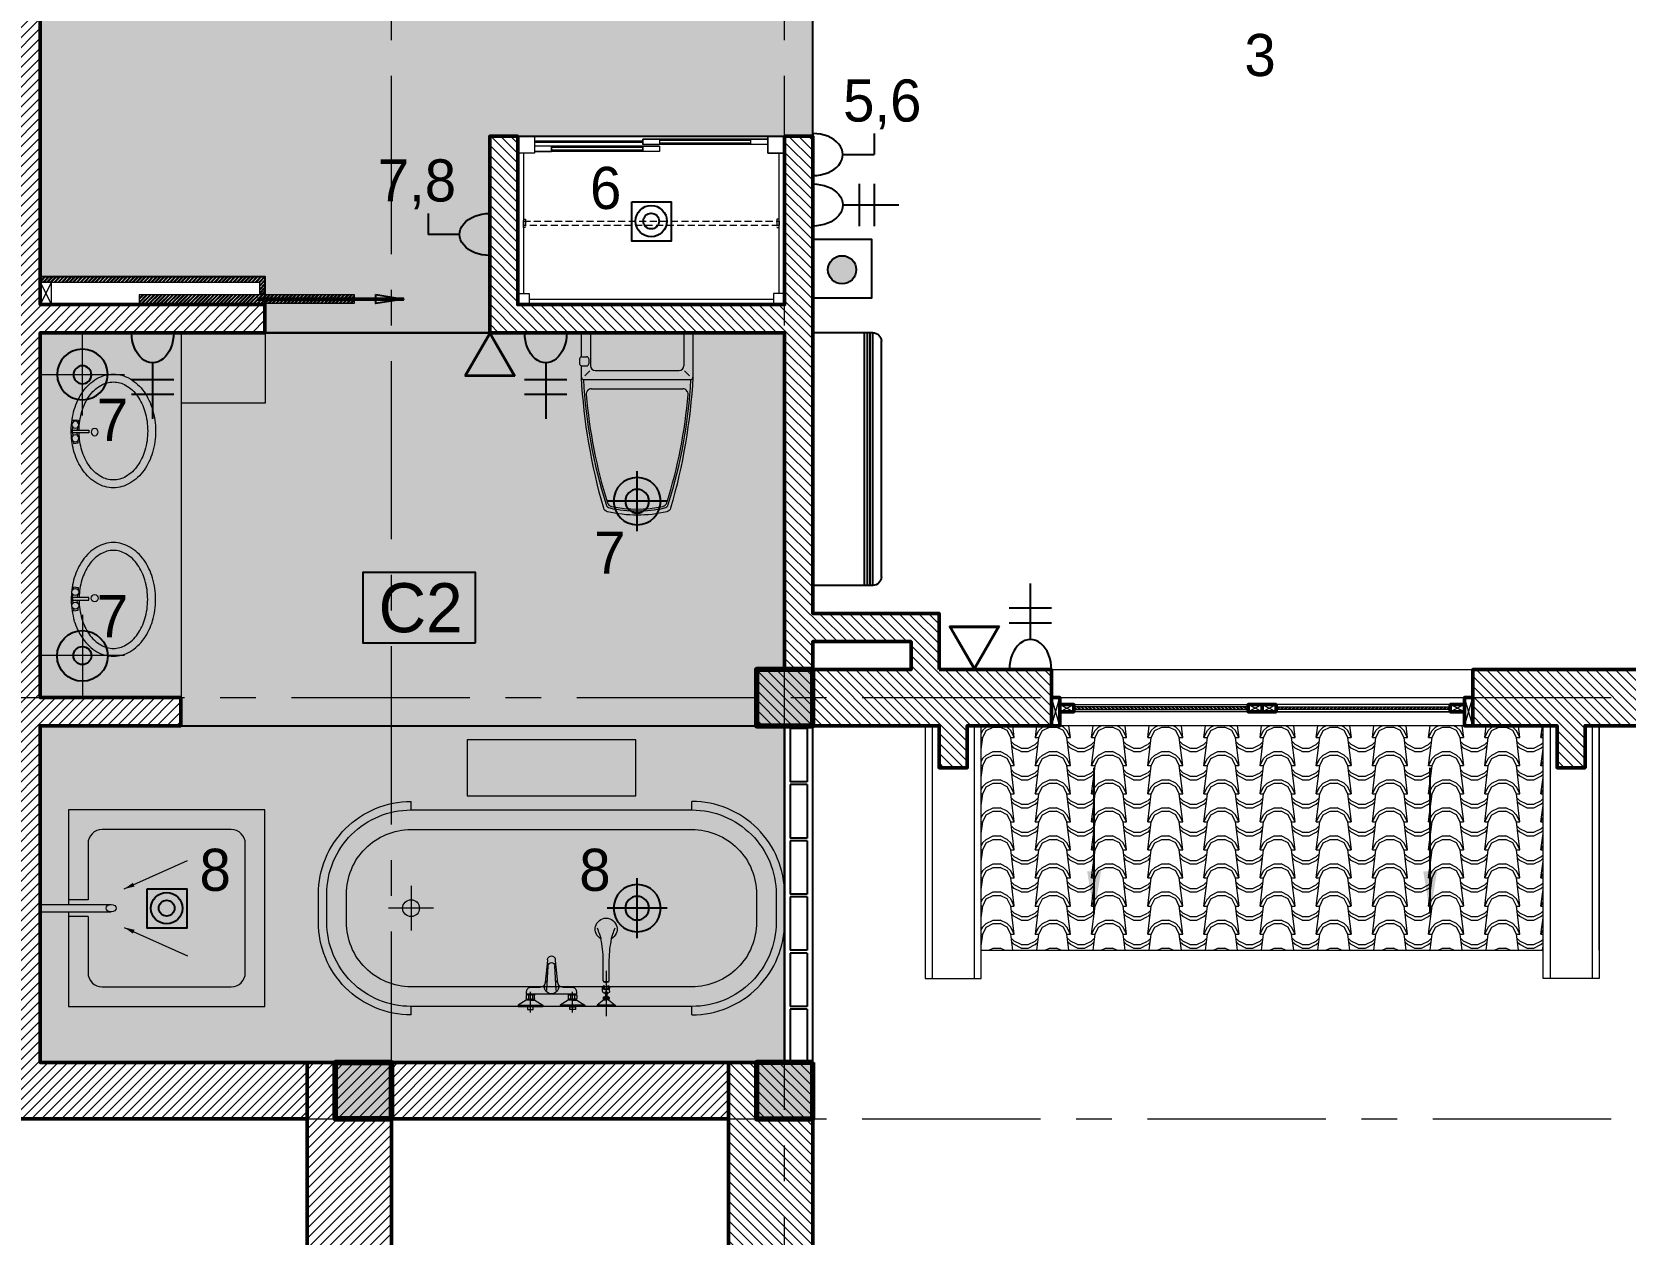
# Model space of a CAD drawing. Header units: inches. Extents: x 88947 to 296847, y 35049 to 161062.
# Drawn here: x 102868 to 108540, y 63296 to 67579 of the extents above; entities that cross this region are included whole.
import ezdxf
from ezdxf.enums import TextEntityAlignment as Align

# ---------------------------------------------------------------- set-up
doc = ezdxf.new("R2010")
doc.units = ezdxf.units.IN
doc.header["$MEASUREMENT"] = 0
for name, pattern in [('ACAD_ISO03W100', [30, 12, -18]), ('CENTER', [50.8, 31.75, -6.35, 6.35, -6.35]), ('HIDDEN', [0.375, 0.25, -0.125])]:
    doc.linetypes.add(name, pattern=pattern)
for name, color, linetype, lineweight in [('A-Dims', 145, 'Continuous', 25), ('A-Text', 30, 'Continuous', 9), ('CUA', 42, 'Continuous', 20), ('DIM', 7, 'Continuous', 25), ('DO', 4, 'Continuous', 25), ('HACTH', 8, 'Continuous', 5), ('HATCH', 8, 'Continuous', 5), ('KHUNG 1', 6, 'Continuous', 70), ('KY HIEU', 4, 'Continuous', 25), ('mb$0$CUA', 42, 'Continuous', 20), ('mb$0$HATCH', 69, 'Continuous', 15), ('mb$0$net cat', 51, 'Continuous', 50), ('mb$0$net manh', 251, 'Continuous', 5), ('Net thay', 3, 'Continuous', 25), ('netthay', 254, 'Continuous', 25), ('THAY', 3, 'Continuous', 18), ('TRUC', 252, 'ACAD_ISO03W100', 13), ('TUONG', 4, 'Continuous', 50), ('vdung', 56, 'Continuous', 9)]:
    doc.layers.add(name, color=color, linetype=linetype, lineweight=lineweight)
doc.layers.add('E-socket', color=1, linetype='Continuous')
doc.styles.add('FRANKO', font='VFRANKO.TTF')
doc.styles.add('VNI-HELVE-CONDENSE', font='VNARIAL.TTF', dxfattribs={"width": 0.7})
doc.dimstyles.new('TAS-50', dxfattribs={"dimscale": 25, "dimtxt": 2.5, "dimasz": 0.7, "dimexe": 1.5, "dimexo": 1.5, "dimgap": 0.8, "dimtad": 1, "dimdec": 0, "dimzin": 3, "dimdsep": 46, "dimtxsty": 'VNI-HELVE-CONDENSE', "dimblk": 'TICK', "dimcen": 2.5, "dimclrt": 71, "dimazin": 2, "dimtfac": 0.75, "dimtdec": 0, "dimtix": 1, "dimtmove": 2, "dimatfit": 2, "dimldrblk": 'TICK123', "dimfxl": 1.5, "dimtolj": 1, "dimtzin": 0, "dimarcsym": 0})
doc.dimstyles.new('TL 100', dxfattribs={"dimscale": 100, "dimtxt": 1.25, "dimasz": 0.5, "dimexe": 1, "dimexo": 1, "dimgap": 0.5, "dimtad": 1, "dimdec": 0, "dimzin": 3, "dimdsep": 46, "dimtxsty": 'VNI-HELVE-CONDENSE', "dimblk": 'DOT', "dimcen": 2, "dimclrt": 7, "dimazin": 2, "dimtfac": 0.75, "dimtdec": 0, "dimtix": 1, "dimtmove": 2, "dimatfit": 2, "dimfxl": 1.5, "dimtolj": 1, "dimtzin": 0, "dimarcsym": 0})
doc.dimstyles.new('TL100', dxfattribs={"dimscale": 0, "dimtxt": 250, "dimasz": 200, "dimexe": 100, "dimexo": 100, "dimgap": 100, "dimtad": 1, "dimdec": 0, "dimzin": 0, "dimdsep": 46, "dimtxsty": 'VNI-HELVE-CONDENSE', "dimblk": 'ARCHTICK', "dimcen": -6, "dimdle": 10, "dimclrd": 253, "dimclre": 256, "dimclrt": 256, "dimadec": 0, "dimazin": 0, "dimtfac": 0.005, "dimtdec": 0, "dimtix": 1, "dimtmove": 2, "dimatfit": 3, "dimldrblk": 'CLOSEDBLANK', "dimfxl": 1, "dimtolj": 1, "dimtzin": 0, "dimlwd": -1, "dimarcsym": 0})

# ---------------------------------------------------------------- blocks, each defined once
blk = doc.blocks.new('A$C572C6810')
at = {"layer": 'mb$0$HATCH'}
h = blk.add_hatch(dxfattribs=at)
h.set_pattern_fill('ANSI32', color=256, style=0)
h.set_pattern_definition([(315, (-1420, -132.5), (-6.73519, -6.73519), []), (315, (-1415.51, -132.5), (-6.73519, -6.73519), [])])
h.paths.add_polyline_path([(-1420, -142.5), (-800, -142.5), (-800, -132.5), (-1420, -132.5)])
h = blk.add_hatch(dxfattribs=at)
h.set_pattern_fill('ANSI32', color=256, style=0)
h.set_pattern_definition([(225, (-80, -132.5), (6.73519, -6.73519), []), (225, (-84.49, -132.5), (6.73519, -6.73519), [])])
h.paths.add_polyline_path([(-80, -142.5), (-700, -142.5), (-700, -132.5), (-80, -132.5)])
at = {"layer": 'mb$0$CUA'}
for points in [[(-1500, -200), (0, -200), (0, 0), (-1500, 0)], [(-30, -200), (-30, -100), (-1470, -100), (-1470, -200)], [(-30, -150), (-30, -100), (-1470, -100), (-1470, -150)], [(-750, -125), (-750, -150), (-1420, -150), (-1420, -125)], [(-1420, -142.5), (-800, -142.5), (-800, -132.5), (-1420, -132.5)], [(-750, -125), (-750, -150), (-80, -150), (-80, -125)], [(-80, -142.5), (-700, -142.5), (-700, -132.5), (-80, -132.5)]]:
    blk.add_lwpolyline(points, close=True, dxfattribs=at)
at = {"layer": 'mb$0$net cat'}
for points in [[(-1500, -200), (-1500, -100), (-1470, -100), (-1470, -200)], [(0, -200), (0, -100), (-30, -100), (-30, -200)], [(-1470, -125), (-1470, -150), (-1420, -150), (-1420, -125)], [(-750, -125), (-750, -150), (-800, -150), (-800, -125)], [(-750, -125), (-750, -150), (-700, -150), (-700, -125)], [(-30, -125), (-30, -150), (-80, -150), (-80, -125)]]:
    blk.add_lwpolyline(points, close=True, dxfattribs=at)
at = {"layer": 'mb$0$net manh'}
for points in [[(-1500, -200), (-1470, -100)], [(-1470, -200), (-1500, -100)], [(0, -200), (-30, -100)], [(-30, -200), (0, -100)], [(-1470, -150), (-1420, -125)], [(-1470, -125), (-1420, -150)], [(-750, -150), (-800, -125)], [(-750, -125), (-800, -150)], [(-750, -150), (-700, -125)], [(-750, -125), (-700, -150)], [(-30, -150), (-80, -125)], [(-30, -125), (-80, -150)]]:
    blk.add_lwpolyline(points, dxfattribs=at)
blk = doc.blocks.new('_Dot')
at = {"layer": 'netthay', "color": 0, "lineweight": -2}
blk.add_line((-0.5, 0), (-1, 0), dxfattribs=at)
at = {"layer": 'netthay', "color": 0, "const_width": 0.5}
blk.add_lwpolyline([(-0.25, 0, 1), (0.25, 0, 1)], format="xyb", close=True, dxfattribs=at)
blk = doc.blocks.new('A$C03A4483D')
at = {"layer": 'HATCH'}
h = blk.add_hatch(dxfattribs=at)
h.set_pattern_fill('ANSI31', color=256, scale=200, style=0)
h.set_pattern_definition([(45, (1e-08, -1500), (-17.6777, 17.6777), [])])
h.paths.add_polyline_path([(200, -2000), (-100, -2000), (-100, -1200), (200, -1200)])
h = blk.add_hatch(dxfattribs=at)
h.set_pattern_fill('ANSI31', color=256, scale=200, style=0)
h.set_pattern_definition([(45, (1500, -1500), (-17.6777, 17.6777), [])])
h.paths.add_polyline_path([(1700, -2000), (1400, -2000), (1400, -1200), (1700, -1200)])
h = blk.add_hatch(dxfattribs=at)
h.set_pattern_fill('ANSI31', color=256, scale=200, style=0)
h.set_pattern_definition([(45, (3500, -1500), (-17.6777, 17.6777), [])])
h.paths.add_polyline_path([(3700, -2000), (4000, -2000), (4000, -1200), (3700, -1200)])
h = blk.add_hatch(dxfattribs=at)
h.set_pattern_fill('ANSI31', color=256, scale=200, style=0)
h.set_pattern_definition([(135, (5400, -1500), (17.6777, 17.6777), [])])
h.paths.add_polyline_path([(5200, -2000), (5500, -2000), (5500, -1200), (5200, -1200)])
at = {"layer": 'KHUNG 1'}
for points in [[(-100, -1200), (100, -1200), (100, -1400), (-100, -1400)], [(1400, -1200), (1600, -1200), (1600, -1400), (1400, -1400)], [(3800, -1200), (4000, -1200), (4000, -1400), (3800, -1400)], [(4000, -1200), (3800, -1200), (3800, -1400), (4000, -1400)], [(5500, -1200), (5300, -1200), (5300, -1400), (5500, -1400)]]:
    blk.add_lwpolyline(points, close=True, dxfattribs=at)
for points in [[(-100, -1400), (100, -1400), (-100, -1200), (100, -1200)], [(1400, -1400), (1600, -1400), (1400, -1200), (1600, -1200)], [(3800, -1400), (4000, -1400), (3800, -1200), (4000, -1200)], [(4000, -1400), (3800, -1400), (4000, -1200), (3800, -1200)], [(5500, -1400), (5300, -1400), (5500, -1200), (5300, -1200)]]:
    blk.add_solid(points, dxfattribs=at)
at = {"layer": 'TUONG'}
for points in [[(200, -2000), (-100, -2000), (-100, -1200), (200, -1200)], [(1700, -2000), (1400, -2000), (1400, -1200), (1700, -1200)], [(3700, -2000), (4000, -2000), (4000, -1200), (3700, -1200)], [(5200, -2000), (5500, -2000), (5500, -1200), (5200, -1200)]]:
    blk.add_lwpolyline(points, close=True, dxfattribs=at)
blk = doc.blocks.new('vtt2')
for p, q in [((-10.1, 0), (10.1, 0)), ((10.1, 0), (10.1, -10.1)), ((139.9, 0), (139.9, -10.1)), ((160.1, 0), (139.9, 0)), ((-43.6, -15.6), (-43.6, -11)), ((-43.6, -11), (43.6, -11)), ((-15.7, -33.5), (-43.6, -15.6)), ((-43.6, -15.6), (43.6, -15.6)), ((0, -33.5), (-15.7, -33.5)), ((-14.8, -50.8), (-14.8, -38.7)), ((-13, -36.7), (-13.6, -33.5)), ((-12.8, -36.7), (-9.6, -36.7)), ((10.1, -10.1), (-10.1, -10.1)), ((-9.1, -55.9), (-9.1, -52.7)), ((-6.9, -52.1), (-6.9, -37.3)), ((-4.3, -36.7), (4.3, -36.7)), ((4.3, -52.8), (-4.3, -52.8)), ((0, -33.5), (15.7, -33.5)), ((6.9, -52.1), (6.9, -37.3)), ((9.1, -55.9), (9.1, -52.7)), ((9.6, -36.7), (12.8, -36.7)), ((12.8, -52.8), (9.6, -52.8)), ((13, -36.7), (13.6, -33.5)), ((14.8, -38.7), (14.8, -50.8)), ((15.7, -33.5), (43.6, -15.6)), ((43.6, -15.6), (43.6, -11)), ((106.4, -15.6), (106.4, -11)), ((193.6, -11), (106.4, -11)), ((134.3, -33.5), (106.4, -15.6)), ((193.6, -15.6), (106.4, -15.6)), ((150, -33.5), (134.3, -33.5)), ((135.2, -38.7), (135.2, -50.8)), ((137, -36.7), (136.4, -33.5)), ((140.4, -36.7), (137.2, -36.7)), ((137.2, -52.8), (140.4, -52.8)), ((139.9, -10.1), (160.1, -10.1)), ((140.9, -55.9), (140.9, -52.7)), ((143.1, -52.1), (143.1, -37.3)), ((154.3, -36.7), (145.7, -36.7)), ((145.7, -52.8), (154.3, -52.8)), ((150, -33.5), (165.7, -33.5)), ((156.9, -52.1), (156.9, -37.3)), ((159.1, -55.9), (159.1, -52.7)), ((162.8, -36.7), (159.6, -36.7)), ((163, -36.7), (163.6, -33.5)), ((164.8, -50.8), (164.8, -38.7)), ((165.7, -33.5), (193.6, -15.6)), ((193.6, -15.6), (193.6, -11)), ((237.1, -15.3), (237.1, -11)), ((301.9, -11), (237.1, -11)), ((260.9, -34.8), (237.1, -15.3)), ((301.9, -15.3), (237.1, -15.3)), ((280.5, -36.6), (258.5, -36.6)), ((258.5, -43.3), (258.5, -36.6)), ((258.5, -43.3), (280.5, -43.3)), ((260.9, -34.8), (269.5, -34.8)), ((260.9, -45.1), (269.5, -45.1)), ((265.7, -59.9), (267.2, -47.3)), ((278.1, -34.8), (269.5, -34.8)), ((278.1, -45.1), (269.5, -45.1)), ((273.3, -59.9), (271.8, -47.3)), ((278.1, -34.8), (301.9, -15.3)), ((280.5, -43.3), (280.5, -36.6)), ((301.9, -15.3), (301.9, -11)), ((57.9, -68.1), (62.6, -155.9)), ((92.1, -68.1), (87.4, -155.9)), ((257, -65), (257, -78.4)), ((282, -65), (282, -78.4))]:
    blk.add_line(p, q)
at = {"linetype": 'Continuous'}
for p, q in [((0, 10.9), (0, -62.4)), ((150, 10.9), (150, -62.4)), ((269.5, -138.3), (269.5, 24)), ((259.5, -43.3), (259.5, -36.6)), ((260.5, -43.3), (260.5, -36.6)), ((261.5, -43.3), (261.5, -36.6)), ((262.5, -43.3), (262.5, -36.6)), ((263.5, -43.3), (263.5, -36.6)), ((264.5, -43.3), (264.5, -36.6)), ((265.5, -43.3), (265.5, -36.6)), ((266.5, -43.3), (266.5, -36.6)), ((267.5, -43.3), (267.5, -36.6)), ((268.5, -43.3), (268.5, -36.6)), ((269.5, -43.3), (269.5, -36.6)), ((270.5, -43.3), (270.5, -36.6)), ((271.5, -43.3), (271.5, -36.6)), ((272.5, -43.3), (272.5, -36.6)), ((273.5, -43.3), (273.5, -36.6)), ((274.5, -43.3), (274.5, -36.6)), ((275.5, -43.3), (275.5, -36.6)), ((276.5, -43.3), (276.5, -36.6)), ((277.5, -43.3), (277.5, -36.6)), ((278.5, -43.3), (278.5, -36.6)), ((279.5, -43.3), (279.5, -36.6)), ((262.9, -85.1), (262.9, -73.3)), ((276.1, -85.1), (276.1, -73.3))]:
    blk.add_line(p, q, dxfattribs=at)
for points in [[(-10.1, -10.1), (-10.1, 0)], [(160.1, -10.1), (160.1, 0)]]:
    blk.add_lwpolyline(points)
for points in [[(-9.6, -52.8), (-12.8, -52.8, -0.414214), (-14.8, -50.8)], [(52.9, -94.7, -0.076151), (50, -87.5, 0.253452), (33.2, -78.4), (1.3, -78.4, -0.414214), (-14.7, -62.4), (-14.7, -55.9), (164.7, -55.9), (164.7, -62.4, -0.414214), (148.7, -78.4), (116.8, -78.4, 0.253452), (100, -87.5, -0.076151), (97.1, -94.7)], [(159.6, -52.8), (162.8, -52.8, 0.414214), (164.8, -50.8)], [(53.1, -96.3), (61.4, -174.7, 1.184895), (88.6, -174.7), (97, -94.9)], [(261.6, -99.8, 0.24616), (259.5, -102.6), (259.5, -176.9, -0.04738), (251, -252.2, 3.957386), (288, -252.2, -0.04738), (279.5, -176.9), (279.5, -102.6, 0.182299), (278.2, -100.3, 0.036518), (277.4, -96.9, 0.144549), (261.6, -96.9, 0.036518), (260.8, -100.3)], [(266, -57.5, 0.018576), (264.5, -57.8, 0.076901), (260.7, -59.4, 0.107156), (257.9, -62.2, 0.146395), (257, -65, 0.146395)], [(269.5, -70.5, 0.063925), (264.5, -71.2, 0.076901), (260.7, -72.8, 0.107156), (257.9, -75.6, 0.146395), (257, -78.4, 0.146395), (257.9, -81.2, 0.107156), (260.7, -83.9, 0.045668), (262.9, -85.1, 0.063925)], [(276.1, -85.1, 0.045668), (278.3, -83.9, 0.107156), (281.1, -81.2, 0.146395), (282, -78.4, 0.146395), (281.1, -75.6, 0.107156), (278.3, -72.8, 0.076901), (274.5, -71.2, 0.063925), (269.5, -70.5, 0.063925)], [(282, -65, 0.146395), (281.1, -62.2, 0.107156), (278.3, -59.4, 0.076901), (274.5, -57.8, 0.018576), (273, -57.5, 0.063925)]]:
    blk.add_lwpolyline(points, format="xyb")
for points in [[(269.5, -72, 0.063925), (264.9, -72.6, 0.076901), (261.5, -74.1, 0.107156), (259.1, -76.4, 0.146395), (258.5, -78.4, 0.146395), (259.1, -80.3, 0.107156), (261.5, -82.7, 0.033209), (262.9, -83.4, 0.063925)], [(276.1, -83.4, 0.033209), (277.5, -82.7, 0.107156), (279.9, -80.3, 0.146395), (280.5, -78.4, 0.146395), (279.9, -76.4, 0.107156), (277.5, -74.1, 0.076901), (274.1, -72.6, 0.063925), (269.5, -72, 0.063925)]]:
    blk.add_lwpolyline(points, format="xyb", dxfattribs=at)
for centre, radius, start, end in [((-12.8, -38.7), 2, 90, 180), ((-22.8, -97.2), 61.9, 75.1734, 77.7048), ((-22.8, 7.7), 61.9, 282.2952, 284.8266), ((8.9, -97.2), 61.9, 102.2952, 104.8266), ((8.9, 7.7), 61.9, 255.1734, 257.7048), ((-8.9, -97.2), 61.9, 75.1734, 77.7048), ((-8.9, 7.7), 61.9, 282.2952, 284.8266), ((22.8, -97.2), 61.9, 102.2952, 104.8266), ((22.8, 7.7), 61.9, 255.1734, 257.7048), ((12.8, -38.7), 2, 0, 90), ((12.8, -50.8), 2, 270, 0), ((75, -81.6), 25.7, 346.8148, 193.1852), ((137.2, -38.7), 2, 90, 180), ((137.2, -50.8), 2, 180, 270), ((127.2, -97.2), 61.9, 75.1734, 77.7048), ((127.2, 7.7), 61.9, 282.2952, 284.8266), ((158.9, -97.2), 61.9, 102.2952, 104.8266), ((158.9, 7.7), 61.9, 255.1734, 257.7048), ((141.1, -97.2), 61.9, 75.1734, 77.7048), ((141.1, 7.7), 61.9, 282.2952, 284.8266), ((172.8, -97.2), 61.9, 102.2952, 104.8266), ((172.8, 7.7), 61.9, 255.1734, 257.7048), ((162.8, -38.7), 2, 0, 90), ((261.3, -36.3), 1.64, 104.0487, 187.5065), ((261.3, -43.6), 1.64, 172.4935, 255.9513), ((269.1, -43.3), 4.42, 204.1816, 274.5789), ((269.9, -43.3), 4.42, 265.4211, 335.8184), ((277.7, -36.3), 1.64, 352.4935, 75.9513), ((277.7, -43.6), 1.64, 284.0487, 7.5065), ((75, -81.6), 25.7, 210.604, 233.5986), ((33.2, -98.4), 20, 6.0147, 10.6781), ((75, -81.6), 25.7, 306.4014, 329.396), ((116.8, -98.4), 20, 169.3219, 173.9853), ((269.5, -126.6), 28, 73.5498, 106.4502), ((268, -60.2), 2.4, 173.0536, 247.3092), ((269.5, -56.7), 6.2, 247.3092, 292.6908), ((271, -60.2), 2.4, 292.6908, 6.9464), ((275.8, -103.2), 3.78, 49.8361, 63.8259), ((75, -155.3), 12.4, 183.071, 356.929), ((-23251, 9104.2), 25297.4, 338.19981, 338.25273), ((31.2, -193.6), 227.5, 340.6929, 344.5981), ((-141.1, -169.6), 400.7, 347.8411, 348.1128), ((680.1, -169.6), 400.7, 191.8872, 192.1589), ((507.8, -193.6), 227.5, 195.4019, 199.3071), ((23790, 9104.2), 25297.4, 201.74727, 201.80019)]:
    blk.add_arc(centre, radius, start, end)
blk = doc.blocks.new('A$C3CB60EA6')
at = {"layer": 'HACTH'}
for points in [[(-1550, -520), (-1550, -680)], [(-1470, -600), (-1630, -600)]]:
    blk.add_lwpolyline(points, dxfattribs=at)
blk.add_circle((-1550, -600), 30, dxfattribs=at)
at = {"layer": 'vdung'}
for points in [[(-1550, -980, -0.414214), (-1880, -650), (-1880, -550, -0.414214), (-1550, -220)], [(-550, -980, 0.414214), (-220, -650), (-220, -550, 0.414214), (-550, -220)]]:
    blk.add_lwpolyline(points, format="xyb", dxfattribs=at)
for points in [[(-1550, -250), (-1550, -220)], [(-550, -250), (-550, -220)], [(-1550, -250), (-1550, -250)], [(-550, -250), (-550, -250)], [(-1550, -980), (-1550, -950)], [(-550, -980), (-550, -950)]]:
    blk.add_lwpolyline(points, dxfattribs=at)
for points in [[(-1550, -250), (-550, -250, -0.414214), (-250, -550), (-250, -650, -0.414214), (-550, -950), (-1550, -950, -0.414214), (-1850, -650), (-1850, -550, -0.414214)], [(-1550, -320), (-550, -320, -0.414214), (-320, -550), (-320, -650, -0.414214), (-550, -880), (-1550, -880, -0.414214), (-1780, -650), (-1780, -550, -0.414214)]]:
    blk.add_lwpolyline(points, format="xyb", close=True, dxfattribs=at)
at = {"layer": 'vdung', "xscale": -1, "rotation": 180}
blk.add_blockref('vtt2', (-1125, -961), dxfattribs=at)
blk = doc.blocks.new('TICK')
at = {"layer": 'A-Dims', "color": 1}
for p, q in [((-2, 0), (2, 0)), ((0, 1.5), (0, -1.5))]:
    blk.add_line(p, q, dxfattribs=at)
at = {"layer": 'A-Dims', "color": 1, "const_width": 0.788}
blk.add_lwpolyline([(-0.33, -0.35), (0.38, 0.38)], dxfattribs=at)
at = {"layer": 'A-Dims', "color": 1, "const_width": 0.394}
for points in [[(0.24, 0.52, -0.414214), (0.52, 0.52, -1)], [(0.52, 0.52, -0.414214), (0.52, 0.24, -1)], [(-0.47, -0.21, 0.414214), (-0.47, -0.49, 1)], [(-0.47, -0.49, 0.414214), (-0.19, -0.49, 1)]]:
    blk.add_lwpolyline(points, format="xyb", dxfattribs=at)
blk = doc.blocks.new('TICK123')
at = {"layer": 'A-Dims', "color": 1}
blk.add_lwpolyline([(0.05, 0, 0, 0.84, 0), (-2.11, 0, 8.4, 8.4, 0)], format="xyseb", dxfattribs=at)
blk = doc.blocks.new('WC05_P')
for p, q in [((-163.4, 541.6), (-163.4, 400.6)), ((233.6, 541.6), (233.6, 400.6)), ((-210.4, 430.1), (-210.4, 409.1)), ((-202.4, 439.1), (-180.4, 439.1)), ((-171.4, 430.1), (-171.4, 409.1)), ((-202.4, 400.1), (-180.4, 400.1)), ((-192.4, 341.6), (262.6, 341.6)), ((-166.9, 378.6), (-188.2, 357.3)), ((-143.4, 380.6), (213.6, 380.6)), ((237.1, 378.6), (258.4, 357.3)), ((-159.3, 302.6), (229.5, 302.6))]:
    blk.add_line(p, q)
blk.add_lwpolyline([(-202.4, 439.1), (-202.4, 531.6, -0.414214), (-192.4, 541.6), (262.6, 541.6, -0.414214), (272.6, 531.6), (272.6, 351.6, -0.056436), (177.5, -206.3, -0.271858), (161, -222, -0.114547), (-90.9, -221.9, -0.271578), (-107.4, -206.2, -0.056423), (-202.4, 351.6), (-202.4, 400.1)], format="xyb")
for centre, radius, start, end in [((-201.3, 430.1), 9.11, 96.96668, 179.70143), ((-201.3, 409.2), 9.12, 180.30506, 262.9578), ((-180.4, 430.1), 9, 0, 90), ((-180.4, 409.1), 9, 270, 0), ((-192.4, 351.6), 10, 180, 270), ((1906, 447.2), 2102.6, 182.87428, 197.65536), ((-143.4, 400.6), 20, 180, 270), ((-1835.8, 447.2), 2102.6, 342.34464, 357.12572), ((213.6, 400.6), 20, 270, 0), ((262.6, 351.6), 10, 270, 0), ((-159.3, 280.1), 22.5, 90, 184.62462), ((1905.9, 447.2), 2094.5, 184.62454, 197.52765), ((-1835.8, 447.2), 2094.6, 342.46396, 355.37538), ((229.5, 280.1), 22.5, 355.37538, 90), ((-76.1, -183.7), 22.5, 197.65536, 257.50587), ((-69.9, -176.8), 22.5, 197.52765, 258.10049), ((35.7, 324.3), 534.7, 258.10049, 281.73735), ((139.9, -177.1), 22.5, 281.73735, 342.46396), ((146.2, -183.7), 22.5, 282.49413, 342.34464), ((35.1, 318), 536.4, 257.50587, 282.49413)]:
    blk.add_arc(centre, radius, start, end)
blk = doc.blocks.new('_ArchTick')
at = {"color": 0, "linetype": 'ByBlock', "const_width": 0.15}
blk.add_lwpolyline([(-0.5, -0.5), (0.5, 0.5)], dxfattribs=at)
blk = doc.blocks.new('A$C39FB06DE')
for p, q in [((-950, 540), (-950, 600)), ((-950, 600), (0, 600)), ((-890, 540), (-890, 600)), ((-890, 590), (-445, 590)), ((-890, 570), (-445, 570)), ((-830, 570), (-830, 590)), ((-830, 585), (-505, 585)), ((-830, 575), (-505, 575)), ((-505, 590), (-505, 570)), ((-445, 590), (-445, 570)), ((-445, 582), (-60, 582)), ((-445, 580), (-60, 580)), ((-445, 578), (-60, 578)), ((-60, 600), (-60, 540)), ((0, 600), (0, 540)), ((-950, 0), (-950, 540)), ((-950, 540), (-890, 540)), ((-930, 40), (-930, 540)), ((-505, 565), (-60, 565)), ((-505, 565), (-505, 545)), ((-505, 545), (-60, 545)), ((-445, 565), (-445, 545)), ((-445, 560), (-120, 560)), ((-445, 550), (-120, 550)), ((-120, 565), (-120, 545)), ((-30, 540), (0, 540)), ((-20, 540), (-20, 40)), ((0, 540), (0, 0)), ((-950, 40), (-910, 40)), ((0, 0), (-950, 0)), ((-910, 40), (-910, 0)), ((-40, 20), (-910, 20)), ((0, 40), (-40, 40)), ((-40, 40), (-40, 0))]:
    blk.add_line(p, q)
for points in [[(-890, 540), (-950, 540), (-950, 600), (-890, 600)], [(-830, 590), (-890, 590), (-890, 570), (-830, 570)], [(-505, 570), (-445, 570), (-445, 590), (-505, 590)], [(-60, 540), (0, 540), (0, 600), (-60, 600)], [(-445, 565), (-505, 565), (-505, 545), (-445, 545)], [(-120, 565), (-60, 565), (-60, 545), (-120, 545)]]:
    blk.add_lwpolyline(points, close=True)
at = {"linetype": 'HIDDEN', "ltscale": 100}
for points in [[(-930, 305), (-922.5, 305), (-922.5, 275), (-930, 275)], [(-930, 297.5), (-930, 282.5), (-20, 282.5), (-20, 297.5)], [(-20, 305), (-27.5, 305), (-27.5, 275), (-20, 275)]]:
    blk.add_lwpolyline(points, close=True, dxfattribs=at)
blk = doc.blocks.new('C DDFFG')
for p, q in [((1786522.2, 1255885.8), (1786522.2, 1255963.2)), ((1786522.2, 1255963.2), (1786535, 1255963.2)), ((1786535, 1255963.2), (1786535, 1255885.8)), ((1786473.1, 1255891.7), (1786475.7, 1255913.5)), ((1786483.7, 1255890.4), (1786473.1, 1255891.7)), ((1786475.7, 1255913.5), (1786486.7, 1255912.2)), ((1786522.2, 1255885.8), (1786507.8, 1255887.5)), ((1786510, 1255909.4), (1786522.2, 1255907.9)), ((1786536.1, 1255880.6), (1786521.8, 1255880.4)), ((1786535, 1255885.8), (1786522.2, 1255885.8)), ((1786547.3, 1255909.4), (1786535, 1255907.9)), ((1786535, 1255885.8), (1786549.4, 1255887.5)), ((1786581.5, 1255913.5), (1786570.5, 1255912.2)), ((1786573.6, 1255890.4), (1786584.2, 1255891.7)), ((1786584.2, 1255891.7), (1786581.5, 1255913.5))]:
    blk.add_line(p, q)
at = {"extrusion": (0, 0, -1)}
for centre, major_axis, start_param, end_param in [((1786502.2, 1255993.2), (-196.6, 196.6), 0.174672, 0.503187), ((1786525.9, 1255911.7), (-256.6, 256.6), 0.503187, 0.785398), ((1786525.9, 1255911.7), (-256.6, -256.6), 2.356194, 2.638405), ((1786549.5, 1255993.2), (-196.6, -196.6), 2.638405, 2.96692), ((1786466.1, 1256044.9), (-152, -152), 1.319717, 1.745469), ((1786466.1, 1256044.9), (-126.1, 126.1), -0.251079, 0.174672), ((1786502.2, 1255993.2), (-170.6, -170.6), 1.745469, 2.073984), ((1786525.9, 1255911.7), (-230.7, 230.7), 0.503187, 0.785398), ((1786525.9, 1255911.7), (-230.7, -230.7), 2.356194, 2.638405), ((1786549.5, 1255993.2), (-170.6, 170.6), 1.067609, 1.396124), ((1786585.7, 1256044.9), (-126.1, -126.1), 2.96692, 3.392672), ((1786585.7, 1256044.9), (-152, 152), 1.396124, 1.821875), ((1786410.9, 1256077.5), (-106.7, 106.7), -0.785398, -0.251079), ((1786410.9, 1256077.5), (-80.8, 80.8), -0.785398, -0.251079), ((1786640.8, 1256077.5), (-80.8, 80.8), 1.821875, 2.356194), ((1786640.8, 1256077.5), (-106.7, 106.7), 1.821875, 2.356194), ((1786410.9, 1256077.5), (-106.7, 106.7), -1.319717, -0.785398), ((1786410.9, 1256077.5), (-80.8, -80.8), 0.251079, 0.785398), ((1786640.8, 1256077.5), (-80.8, 80.8), 2.356194, 2.890514), ((1786640.8, 1256077.5), (-106.7, -106.7), 3.926991, 4.46131), ((1786466.1, 1256110.1), (-152, 152), 4.537717, 4.963468), ((1786466.1, 1256110.1), (-126.1, 126.1), 4.537717, 4.963468), ((1786502.2, 1256161.8), (-170.6, 170.6), 4.209202, 4.537717), ((1786531.2, 1255990), (-11.9, 11.9), -0.785398, 5.497787), ((1786549.5, 1256161.8), (-170.6, -170.6), 4.887061, 5.215576), ((1786585.7, 1256110.1), (-126.1, -126.1), 4.46131, 4.887061), ((1786585.7, 1256110.1), (-152, -152), 4.46131, 4.887061), ((1786502.2, 1256161.8), (-196.6, 196.6), 4.209202, 4.537717), ((1786525.9, 1256243.3), (-256.6, -256.6), 5.508997, 5.779998), ((1786525.9, 1256243.3), (-230.7, -230.7), 5.508997, 5.779998), ((1786497, 1255899.6), (-11.5, -11.5), 0.785398, 7.068583), ((1786525.9, 1256243.3), (-230.7, -230.7), 5.215576, 5.46972), ((1786525.9, 1256243.3), (-256.6, -256.6), 5.215576, 5.46972), ((1786560.2, 1255899.6), (-11.5, -11.5), 0.785398, 7.068583), ((1786549.5, 1256161.8), (-196.6, -196.6), 4.887061, 5.215576)]:
    blk.add_ellipse(centre, major_axis=major_axis, ratio=1, start_param=start_param, end_param=end_param, dxfattribs=at)
blk = doc.blocks.new('tivi')
h = blk.add_hatch(color=6)
edge = h.paths.add_edge_path()
edge.add_arc((-0.7, 134.3), 66.8, 0, 360)
blk.add_lwpolyline([(-139.8, 279.4), (139.8, 279.4), (139.8, 0), (-139.8, 0)], close=True)
at = {"color": 6}
blk.add_circle((-0.7, 134.3), 66.8, dxfattribs=at)
blk = doc.blocks.new('S-2')
at = {"layer": 'E-socket', "linetype": 'Continuous', "ltscale": 50}
for p, q in [((0, 107.1), (0, 306.7)), ((-75, 219.4), (75, 219.4)), ((-75, 166.9), (75, 166.9)), ((-75, 0), (75, 0))]:
    blk.add_line(p, q, dxfattribs=at)
blk.add_ellipse((0, 0), major_axis=(0, 107.1), ratio=0.7, start_param=4.712389, end_param=7.853982, dxfattribs=at)
blk = doc.blocks.new('P')
at = {"linetype": 'Continuous', "ltscale": 2}
for p, q in [((0, 0), (308, 178)), ((9, 0), (303, 170)), ((303, -170), (303, 170)), ((308, -178), (308, 178)), ((0, 0), (308, -178)), ((9, 0), (303, -170))]:
    blk.add_line(p, q, dxfattribs=at)
blk = doc.blocks.new('$d_57')
for p, q in [((-420, 244.5), (420, 244.5)), ((-450, 214.5), (450, 214.5)), ((-450, 214.5), (-450, 0)), ((-450, 204.5), (450, 204.5)), ((-450, 194.5), (450, 194.5)), ((-450, 184.5), (450, 184.5)), ((450, 214.5), (450, 0)), ((-450, 0), (450, 0))]:
    blk.add_line(p, q)
for centre, start, end in [((-420, 214.5), 90, 180), ((420, 214.5), 0, 90)]:
    blk.add_arc(centre, 30, start, end)
blk.add_attdef('TENDIEN', (-248, 342.2), '', height=70)
blk = doc.blocks.new('CP1')
blk.add_lwpolyline([(-86.9, 86), (89.2, 86), (89.2, -88.5), (-86.9, -88.5)], close=True)
for radius in [70, 35]:
    blk.add_circle((0, 0), radius)
blk = doc.blocks.new('A$C1AF9580B')
at = {"layer": 'DO'}
for centre, radius in [((0, 1.3), 90.1), ((0, 0), 32.1)]:
    blk.add_circle(centre, radius, dxfattribs=at)
at = {"layer": 'HACTH'}
for points in [[(0, -144.8), (0, 144.8)], [(-149.3, 0), (149.3, 0)]]:
    blk.add_lwpolyline(points, dxfattribs=at)
blk = doc.blocks.new('A$C6FFC3A46')
at = {"layer": 'DO', "ltscale": 5}
for p, q in [((0, -106.6), (0, 106.6)), ((-106.6, 0), (106.6, 0))]:
    blk.add_line(p, q, dxfattribs=at)
for major_axis, start_param, end_param in [((84, 0), -0.000109, 6.283076), ((-42, 0), 3.14210923900696, 9.425294546186546)]:
    blk.add_ellipse((0, 0), major_axis=major_axis, ratio=1, start_param=start_param, end_param=end_param, dxfattribs=at)
blk = doc.blocks.new('CONGTAC')
at = {"layer": 'E-socket', "linetype": 'Continuous', "ltscale": 50}
for p, q in [((-322781.1, 76005.1), (-322931.1, 76005.1)), ((-322856.1, 75897.9), (-322856.1, 75785.7)), ((-322781.1, 75785.7), (-322856.1, 75785.7))]:
    blk.add_line(p, q, dxfattribs=at)
blk.add_ellipse((-322856.1, 76005.1), major_axis=(0, -107.1), ratio=0.7, start_param=4.712389, end_param=7.853982, dxfattribs=at)
blk = doc.blocks.new('syb-floor')
at = {"linetype": 'Continuous'}
blk.add_lwpolyline([(-4.79, -2.5), (-4.79, 2.5), (3.22, 2.5), (3.22, -2.5)], close=True, dxfattribs=at)
blk.add_attdef('SYB-FLOOR', text='', height=2.5, dxfattribs=at).set_placement((-0.78, 0), align=Align.MIDDLE_CENTER)
blk = doc.blocks.new('A$C6CE5165B')
at = {"layer": 'vdung', "ltscale": 0.5}
for points in [[(100, -613), (100, -950), (800, -950), (800, -250), (100, -250), (100, -587)], [(170, -570), (100, -570)], [(170, -630), (100, -630)]]:
    blk.add_lwpolyline(points, dxfattribs=at)
blk.add_lwpolyline([(170, -630), (170, -830, 0.414214), (220, -880), (680, -880, 0.414214), (730, -830), (730, -370, 0.414214), (680, -320), (220, -320, 0.414214), (170, -370), (170, -570)], format="xyb", dxfattribs=at)
at = {"layer": 'vdung'}
for points in [[(0, -587), (252.1, -587)], [(0, -613), (252.1, -613)]]:
    blk.add_lwpolyline(points, dxfattribs=at)
blk.add_ellipse((252.1, -600), major_axis=(18.1, 0), ratio=0.718808, dxfattribs=at)
at = {"layer": 'HACTH'}
for points in [[(299, -531.4), (523.7, -429.8)], [(299, -668.6), (523.7, -770.2)]]:
    blk.add_leader(points, dimstyle='TAS-50', override={"dimgap": 0.8, "dimtad": 0}, dxfattribs=at)

msp = doc.modelspace()

# ---------------------------------------------------------------- hatches: boundary and pattern name
at = {"layer": 'HACTH'}
h = msp.add_hatch(dxfattribs=at)
h.set_pattern_fill('DOTS', color=256, scale=500, style=0)
h.set_pattern_definition([(180, (105647.74, 66606.807), (-15.625, 31.25), [0, -31.25])])
h.paths.add_polyline_path([(105647.7, 70106.8), (104047.7, 70106.8), (104047.7, 68406.8), (102897.7, 68406.8), (102897.7, 66706.8), (103697.7, 66706.8), (103697.7, 66606.8), (103697.7, 66506.8), (104497.7, 66506.8), (104497.7, 67206.8), (105647.7, 67206.8)])
h.paths.add_polyline_path([(105247.7, 68806.8), (104447.7, 68806.8), (104447.7, 69606.8), (105247.7, 69606.8)], flags=16)
h = msp.add_hatch(dxfattribs=at)
h.set_pattern_fill('ANSI31', color=256, scale=200, style=0)
h.set_pattern_definition([(45, (101847.74, 63606.807), (-17.67767, 17.67767), [])])
h.paths.add_polyline_path([(102797.7, 65206.8), (102797.7, 66506.8), (101997.7, 66506.8), (101997.7, 66606.8), (102098.4, 66606.8), (102097.7, 66606.8), (102797.7, 66606.8), (102797.7, 67806.8), (102797.7, 68406.8), (102747.7, 68406.8), (102747.7, 68506.8), (102947.7, 68506.8), (102947.7, 68406.8), (102897.7, 68406.8), (102897.7, 67806.8), (102897.7, 66606.8), (103597.7, 66606.8), (103597.1, 66606.8), (103697.7, 66606.8), (103697.7, 66506.8), (102897.7, 66506.8), (102897.7, 65206.8), (103397.7, 65206.8), (103397.7, 65106.8), (102897.7, 65106.8), (102897.7, 63906.8), (103847.7, 63906.8), (103847.7, 63706.8), (101847.7, 63706.8), (101847.7, 63906.8), (102797.7, 63906.8), (102797.7, 65106.8), (102297.7, 65106.8), (102297.7, 65206.8)])
h = msp.add_hatch(dxfattribs=at)
h.set_pattern_fill('ANSI31', color=256, scale=200, style=0)
h.set_pattern_definition([(135, (106497.74, 64856.807), (17.67767, 17.67767), [])])
h.paths.add_polyline_path([(106097.7, 65306.8), (106097.7, 65506.8), (105647.7, 65506.8), (105647.7, 67206.8), (105547.7, 67206.8), (105547.7, 66606.8), (104597.7, 66606.8), (104597.7, 67206.8), (104497.7, 67206.8), (104497.7, 66506.8), (105547.7, 66506.8), (105547.7, 65306.8), (105647.7, 65306.8), (105647.7, 65406.8), (105997.7, 65406.8), (105997.7, 65306.8), (105447.7, 65306.8), (105447.7, 65106.8), (106097.7, 65106.8), (106097.7, 64956.8), (106197.7, 64956.8), (106197.7, 65106.8), (106497.7, 65106.8), (106497.7, 65306.8)])
h = msp.add_hatch(dxfattribs=at)
h.set_pattern_fill('DOTS', color=256, scale=500, style=0)
h.set_pattern_definition([(180, (105547.74, 63906.807), (-15.625, 31.25), [0, -31.25])])
h.paths.add_polyline_path([(105547.7, 66506.8), (102897.7, 66506.8), (102897.7, 65206.8), (103396.7, 65206.8), (103397.7, 65106.8), (102897.7, 65106.8), (102897.7, 63906.8), (105547.7, 63906.8), (105547.7, 65106.8), (105447.7, 65106.8), (105447.7, 65306.8), (105547.7, 65306.8)])
h = msp.add_hatch(dxfattribs=at)
h.set_pattern_fill('TILE_02', color=256, scale=100, style=0, pattern_type=2)
h.set_pattern_definition([(0, (23490.15, 48901.93), (200, 100), [25, -175]), (0, (23490.15, 48914.43), (200, 100), [25, -75]), (0, (23590.15, 48926.93), (200, 100), [25, -175]), (0, (23440.15, 48864.43), (200, 100), [12.5, -100, 12.5, -75]), (45, (23452.65, 48889.425), (0, 100.00003), [17.6777, -265.165]), (45, (23440.15, 48926.925), (0, 100.00003), [12.63, -270.2127]), (45, (23440.15, 48939.425), (0, 100.00003), [15.15, -267.6927]), (135, (23565.15, 48939.425), (0, 100.00003), [15.15, -267.6927]), (135, (23565.15, 48926.925), (0, 100.00003), [12.63, -270.2127]), (135, (23552.65, 48889.425), (0, 100.00003), [17.6777, -265.165]), (26.56505, (23465.15, 48889.425), (4.5e-05, 100), [27.9509, -195.6559]), (26.56505, (23465.15, 48901.925), (4.5e-05, 100), [27.9509, -195.6559]), (26.56505, (23415.15, 48914.425), (4.5e-05, 100), [27.9509, -195.6559]), (26.56505, (23415.15, 48926.925), (4.5e-05, 100), [27.9509, -195.6559]), (63.43495, (23440.147, 48864.425), (-4.5e-05, 100), [27.9509, -419.2627]), (63.43495, (23452.647, 48864.425), (-4.5e-05, 100), [27.9509, -419.2627]), (116.56505, (23552.647, 48864.425), (4.5e-05, 100), [27.9509, -419.2627]), (116.56505, (23565.147, 48864.425), (4.5e-05, 100), [27.9509, -419.2627]), (153.43495, (23540.15, 48889.425), (-4.5e-05, 100), [27.9509, -195.6559]), (153.43495, (23540.15, 48901.925), (-4.5e-05, 100), [27.9509, -195.6559]), (153.43495, (23590.15, 48914.425), (-4.5e-05, 100), [27.9509, -195.6559]), (153.43495, (23590.15, 48926.925), (-4.5e-05, 100), [27.9509, -195.6559]), (82.874984, (23440.147, 48864.425), (-2.54e-05, 100.0000155), [100.7782, -1511.6733]), (97.125016, (23565.147, 48864.425), (2.54e-05, 100.0000155), [100.7782, -1511.6733])])
h.paths.add_polyline_path([(106247.7, 65106.8), (106497.7, 65106.8), (107997.7, 65106.8), (108247.7, 65106.8), (108247.7, 64306.8), (106247.7, 64306.8)])
h = msp.add_hatch(dxfattribs=at)
h.set_pattern_fill('ANSI31', color=256, scale=200, style=0)
h.set_pattern_definition([(45, (104147.74, 63706.807), (-17.67767, 17.67767), [])])
h.paths.add_polyline_path([(104147.7, 63906.8), (105347.7, 63906.8), (105347.7, 63706.8), (104147.7, 63706.8)])
at = {"layer": 'HATCH'}
h = msp.add_hatch(dxfattribs=at)
h.set_pattern_fill('ANSI31', color=256, scale=200, style=0)
h.set_pattern_definition([(135, (109022.74, 65106.807), (17.67767, 17.67767), [])])
h.paths.add_polyline_path([(108847.7, 65306.8), (107997.7, 65306.8), (107997.7, 65106.8), (108297.7, 65106.8), (108297.7, 64956.8), (108397.7, 64956.8), (108397.7, 65106.8), (108847.7, 65106.8), (108847.7, 64956.8), (109047.7, 64956.8), (109047.7, 65306.8)])
at = {"layer": 'mb$0$HATCH'}
h = msp.add_hatch(dxfattribs=at)
h.set_pattern_fill('ANSI32', color=256, scale=25, angle=180, style=0)
h.set_pattern_definition([(225, (102897.741, 66646.807), (6.62913, -6.62913), []), (225, (102893.321, 66646.807), (6.62913, -6.62913), [])])
h.paths.add_polyline_path([(102897.7, 66686.8), (103677.7, 66686.8), (103677.7, 66646.8), (103697.7, 66646.8), (103697.7, 66706.8), (102897.7, 66706.8)])
h = msp.add_hatch(dxfattribs=at)
h.set_pattern_fill('ANSI32', color=256, scale=25, angle=180, style=0)
h.set_pattern_definition([(225, (102897.74, 66646.807), (6.62913, -6.62913), []), (225, (102893.321, 66646.807), (6.62913, -6.62913), [])])
h.paths.add_polyline_path([(102897.7, 66686.8), (103677.7, 66686.8), (103677.7, 66646.8), (103697.7, 66646.8), (103697.7, 66706.8), (102897.7, 66706.8)])
h = msp.add_hatch(dxfattribs=at)
h.set_pattern_fill('ANSI32', color=256, scale=25, angle=180, style=0)
h.set_pattern_definition([(225, (370400.978, 96533.083), (6.62912607, -6.62912607), []), (225, (370396.559, 96533.083), (6.62912607, -6.62912607), [])])
h.paths.add_polyline_path([(103249.8, 66611.7), (104016.8, 66611.7), (104016.8, 66641.7), (103249.8, 66641.7)])
h = msp.add_hatch(dxfattribs=at)
h.set_pattern_fill('ANSI32', color=256, scale=25, angle=180, style=0)
h.set_pattern_definition([(225, (370400.978, 96533.083), (6.62912607, -6.62912607), []), (225, (370396.558, 96533.083), (6.62912607, -6.62912607), [])])
h.paths.add_polyline_path([(103249.8, 66611.7), (104016.8, 66611.7), (104016.8, 66641.7), (103249.8, 66641.7)])

# ---------------------------------------------------------------- linework, layer by layer
at = {"layer": 'HACTH'}
for points in [[(102937.7, 66686.9), (102897.7, 66606.9)], [(102897.7, 66686.9), (102937.7, 66606.9)], [(102937.7, 66686.9), (102897.7, 66606.9)], [(102897.7, 66686.9), (102937.7, 66606.9)]]:
    msp.add_lwpolyline(points, dxfattribs=at)
at = {"layer": 'KHUNG 1'}
msp.add_lwpolyline([(105647.7, 65306.8), (105447.7, 65306.8), (105447.7, 65106.8), (105647.7, 65106.8)], close=True, dxfattribs=at)
msp.add_solid([(105647.7, 65106.8), (105447.7, 65106.8), (105647.7, 65306.8), (105447.7, 65306.8)], dxfattribs=at)
msp.add_solid([(105647.7, 65106.8), (105447.7, 65106.8), (105647.7, 65306.8), (105447.7, 65306.8)], dxfattribs=at)
at = {"layer": 'mb$0$CUA'}
msp.add_lwpolyline([(102897.7, 66686.8), (103677.7, 66686.8), (103677.7, 66646.8), (103697.7, 66646.8), (103697.7, 66706.8), (102897.7, 66706.8), (102897.7, 66686.8)], dxfattribs=at)
msp.add_lwpolyline([(102897.7, 66686.8), (103677.7, 66686.8), (103677.7, 66646.8), (103697.7, 66646.8), (103697.7, 66706.8), (102897.7, 66706.8), (102897.7, 66686.8)], dxfattribs=at)
for points in [[(102937.7, 66686.8), (102897.7, 66686.8), (102897.7, 66606.8), (102937.7, 66606.8)], [(102937.7, 66686.8), (102897.7, 66686.8), (102897.7, 66606.8), (102937.7, 66606.8)], [(103249.8, 66611.7), (104016.8, 66611.7), (104016.8, 66641.7), (103249.8, 66641.7)], [(103249.8, 66611.7), (104016.8, 66611.7), (104016.8, 66641.7), (103249.8, 66641.7)]]:
    msp.add_lwpolyline(points, close=True, dxfattribs=at)
at = {"layer": 'Net thay'}
for points in [[(105647.7, 70106.8), (104047.7, 70106.8), (104047.7, 68406.8), (102897.7, 68406.8), (102897.7, 66706.8), (103697.7, 66706.8), (103697.7, 66606.8), (103697.7, 66506.8), (104497.7, 66506.8), (104497.7, 67206.8), (105647.7, 67206.8), (105647.7, 67206.8), (105647.7, 67206.8), (105647.7, 67206.8), (105647.7, 67206.8)], [(105547.7, 66506.8), (102897.7, 66506.8), (102897.7, 65206.8), (103396.7, 65206.8), (103397.7, 65106.8), (102897.7, 65106.8), (102897.7, 63906.8), (105547.7, 63906.8), (105547.7, 65106.8), (105447.7, 65106.8), (105447.7, 65306.8), (105547.7, 65306.8)], [(105647.7, 65106.8), (105547.7, 65106.8), (105547.7, 63906.8), (105647.7, 63906.8)], [(105647.7, 65106.8), (105547.7, 65106.8), (105547.7, 63906.8), (105647.7, 63906.8)]]:
    msp.add_lwpolyline(points, close=True, dxfattribs=at)
for points in [[(103397.7, 65106.8), (105547.7, 65106.8)], [(105567.7, 65096.8), (105567.7, 64906.8)], [(105627.7, 65096.8), (105567.7, 65096.8)], [(105567.7, 65096.8), (105567.7, 64906.8)], [(105627.7, 65096.8), (105567.7, 65096.8)], [(105627.7, 65096.8), (105627.7, 64906.8)], [(105627.7, 65096.8), (105627.7, 64906.8)], [(105627.7, 64906.8), (105567.7, 64906.8)], [(105627.7, 64906.8), (105567.7, 64906.8)], [(105567.7, 64896.8), (105567.7, 64706.8)], [(105627.7, 64896.8), (105567.7, 64896.8)], [(105567.7, 64896.8), (105567.7, 64706.8)], [(105627.7, 64896.8), (105567.7, 64896.8)], [(105627.7, 64896.8), (105627.7, 64706.8)], [(105627.7, 64896.8), (105627.7, 64706.8)], [(105627.7, 64706.8), (105567.7, 64706.8)], [(105627.7, 64706.8), (105567.7, 64706.8)], [(105567.7, 64696.8), (105567.7, 64506.8)], [(105627.7, 64696.8), (105567.7, 64696.8)], [(105567.7, 64696.8), (105567.7, 64506.8)], [(105627.7, 64696.8), (105567.7, 64696.8)], [(105627.7, 64696.8), (105627.7, 64506.8)], [(105627.7, 64696.8), (105627.7, 64506.8)], [(105627.7, 64506.8), (105567.7, 64506.8)], [(105627.7, 64506.8), (105567.7, 64506.8)], [(105567.7, 64496.8), (105567.7, 64306.8)], [(105627.7, 64496.8), (105567.7, 64496.8)], [(105567.7, 64496.8), (105567.7, 64306.8)], [(105627.7, 64496.8), (105567.7, 64496.8)], [(105627.7, 64496.8), (105627.7, 64306.8)], [(105627.7, 64496.8), (105627.7, 64306.8)], [(105627.7, 64306.8), (105567.7, 64306.8)], [(105627.7, 64306.8), (105567.7, 64306.8)], [(105567.7, 64296.8), (105567.7, 64106.8)], [(105627.7, 64296.8), (105567.7, 64296.8)], [(105567.7, 64296.8), (105567.7, 64106.8)], [(105627.7, 64296.8), (105567.7, 64296.8)], [(105627.7, 64296.8), (105627.7, 64106.8)], [(105627.7, 64296.8), (105627.7, 64106.8)], [(105627.7, 64106.8), (105567.7, 64106.8)], [(105627.7, 64106.8), (105567.7, 64106.8)], [(105567.7, 64096.8), (105567.7, 63906.8)], [(105627.7, 64096.8), (105567.7, 64096.8)], [(105567.7, 64096.8), (105567.7, 63906.8)], [(105627.7, 64096.8), (105567.7, 64096.8)], [(105627.7, 64096.8), (105627.7, 63906.8)], [(105627.7, 64096.8), (105627.7, 63906.8)], [(105627.7, 63906.8), (105567.7, 63906.8)], [(105627.7, 63906.8), (105567.7, 63906.8)]]:
    msp.add_lwpolyline(points, dxfattribs=at)
at = {"layer": 'THAY'}
for points in [[(106047.7, 65106.8), (106047.7, 64206.8), (106247.7, 64206.8), (106247.7, 65106.8)], [(106072.7, 65106.8), (106072.7, 64206.8)], [(106222.7, 65106.8), (106222.7, 64206.8)], [(108447.7, 65106.8), (108447.7, 64206.8), (108247.7, 64206.8), (108247.7, 65106.8)], [(108272.7, 65106.8), (108272.7, 64206.8)], [(108422.7, 65106.8), (108422.7, 64206.8)], [(108447.7, 64306.8), (108447.7, 65106.8)], [(106247.7, 64306.8), (108247.7, 64306.8)]]:
    msp.add_lwpolyline(points, dxfattribs=at)
at = {"layer": 'TRUC', "linetype": 'CENTER', "ltscale": 20}
for points in [[(104147.7, 61706.8), (104147.7, 74206.8)], [(105547.7, 61706.8), (105547.7, 74206.8)], [(94647.7, 65206.8), (111047.7, 65206.8)], [(94647.7, 63706.8), (111047.7, 63706.8)]]:
    msp.add_lwpolyline(points, dxfattribs=at)
at = {"layer": 'TUONG'}
for points in [[(102897.7, 67806.8), (102897.7, 66606.8), (103597.7, 66606.8), (103597.1, 66606.8), (103697.7, 66606.8), (103697.7, 66506.8), (102897.7, 66506.8), (102897.7, 65206.8), (103397.7, 65206.8), (103397.7, 65106.8), (102897.7, 65106.8), (102897.7, 63906.8), (103847.7, 63906.8), (103847.7, 63706.8), (101847.7, 63706.8)], [(106097.7, 65306.8), (106097.7, 65506.8), (105647.7, 65506.8), (105647.7, 67206.8), (105647.7, 67206.8), (105647.7, 67206.8), (105647.7, 67206.8), (105647.7, 67206.8), (105647.7, 67206.8), (105647.7, 67206.8), (105647.7, 67206.8), (105647.7, 67206.8), (105547.7, 67206.8), (105547.7, 66606.8), (104597.7, 66606.8), (104597.7, 67206.8), (104597.7, 67206.8), (104597.7, 67206.8), (104597.7, 67206.8), (104597.7, 67206.8), (104597.7, 67206.8), (104597.7, 67206.8), (104597.7, 67206.8), (104597.7, 67206.8), (104497.7, 67206.8), (104497.7, 66506.8), (105547.7, 66506.8), (105547.7, 65306.8), (105647.7, 65306.8), (105647.7, 65406.8), (105997.7, 65406.8), (105997.7, 65306.8), (105447.7, 65306.8), (105447.7, 65106.8), (106097.7, 65106.8), (106097.7, 64956.8), (106197.7, 64956.8), (106197.7, 65106.8), (106497.7, 65106.8), (106497.7, 65306.8), (106097.7, 65306.8)], [(108847.7, 65306.8), (107997.7, 65306.8), (107997.7, 65106.8), (108297.7, 65106.8), (108297.7, 64956.8), (108397.7, 64956.8), (108397.7, 65106.8), (108847.7, 65106.8), (108847.7, 64956.8), (109047.7, 64956.8), (109047.7, 65306.8), (109047.7, 65306.8), (109047.7, 65306.8), (108847.7, 65306.8), (108847.7, 65306.8)]]:
    msp.add_lwpolyline(points, dxfattribs=at)
msp.add_lwpolyline([(104147.7, 63906.8), (105347.7, 63906.8), (105347.7, 63706.8), (104147.7, 63706.8)], close=True, dxfattribs=at)
at = {"layer": 'vdung', "ltscale": 0.5}
msp.add_lwpolyline([(102898.7, 66506.8), (103398.7, 66506.8), (103398.7, 65206.8), (102898.7, 65206.8)], close=True, dxfattribs=at)
at = {"layer": 'vdung'}
for points in [[(103699.7, 66506.8), (103398.7, 66506.8), (103398.7, 66256.8), (103699.7, 66256.8)], [(105017.7, 65056.8), (104417.7, 65056.8), (104417.7, 64856.8), (105017.7, 64856.8)]]:
    msp.add_lwpolyline(points, close=True, dxfattribs=at)

# ---------------------------------------------------------------- block references
at = {"layer": 'CUA', "xscale": -1}
msp.add_blockref('A$C572C6810', (106497.7, 65306.8), dxfattribs=at)
at = {"layer": 'DIM', "rotation": 90}
msp.add_blockref('CONGTAC', (181652.8, 389997.6), dxfattribs=at)
at = {"layer": 'DIM', "xscale": -1, "rotation": 270}
msp.add_blockref('CONGTAC', (28492.7, 389713), dxfattribs=at)
at = {"layer": 'DO', "ltscale": 5, "xscale": 0.8000000007450581, "yscale": 0.8000000000465661, "zscale": 0.8}
for p in [(105072.7, 66904.3), (103347.7, 64456.8)]:
    msp.add_blockref('CP1', p, dxfattribs=at)
at = {"layer": 'DO', "xscale": 0.75, "yscale": 0.75, "zscale": 0.75}
msp.add_blockref('tivi', (105752.7, 66630.3), dxfattribs=at)
at = {"layer": 'DO', "yscale": 0.5003126955125481, "zscale": 0.5003126954346466, "rotation": 270}
for p, xscale in [((104497.7, 66506.8), 0.5003126955125481), ((106223.3, 65306.8), -0.5003126955125481)]:
    msp.add_blockref('P', p, dxfattribs=dict(at, xscale=xscale))
at = {"layer": 'DO', "xscale": -1, "rotation": 270}
msp.add_blockref('$d_57', (105647.7, 66056.8), dxfattribs=at)
at = {"layer": 'E-socket', "xscale": -1}
for p, rotation in [((105647.8, 66961.8), 270), ((103297.7, 66506.8), 180), ((104697.2, 66506.8), 180)]:
    msp.add_blockref('S-2', p, dxfattribs=dict(at, rotation=rotation))
at = {"layer": 'E-socket'}
msp.add_blockref('S-2', (106422.7, 65306.8), dxfattribs=at)
at = {"layer": 'KY HIEU', "xscale": -1}
for name, p in [('A$C1AF9580B', (103047.7, 66356.8)), ('A$C6FFC3A46', (105022.7, 65906.8)), ('A$C6FFC3A46', (105022.7, 64456.8))]:
    msp.add_blockref(name, p, dxfattribs=at)
at = {"layer": 'KY HIEU'}
ref = msp.add_blockref('syb-floor', (104207.6, 65527.1), dxfattribs=dict(at, xscale=-50, yscale=50, zscale=50))
ref.add_attrib('SYB-FLOOR', 'C2', dxfattribs={"layer": '0', "linetype": 'Continuous', "height": 175, "style": 'FRANKO'}).set_placement((104251.8, 65527.1), align=Align.MIDDLE_CENTER)
at = {"layer": 'KY HIEU', "rotation": 180}
msp.add_blockref('A$C1AF9580B', (103047.7, 65356.8), dxfattribs=at)
at = {"layer": 'TUONG'}
msp.add_blockref('A$C03A4483D', (100147.7, 65106.8), dxfattribs=at)
at = {"layer": 'vdung', "xscale": -1}
msp.add_blockref('A$C39FB06DE', (104597.7, 66606.8), dxfattribs=at)
at = {"layer": 'vdung', "ltscale": 0.5, "xscale": 0.8354755789041519, "yscale": 0.8354755784384906, "zscale": 0.8354755784061697}
msp.add_blockref('WC05_P', (104993.4, 66054.3), dxfattribs=at)
at = {"layer": 'vdung', "ltscale": 0.5, "yscale": 0.7614213197957724, "zscale": 0.7614213197969543, "rotation": 270}
for p, xscale in [((-853246.2, 1426455.7), 0.7614213197957724), ((-853246.2, -1294742.1), -0.7614213197957724)]:
    msp.add_blockref('C DDFFG', p, dxfattribs=dict(at, xscale=xscale))
at = {"layer": 'vdung'}
for name, p in [('A$C3CB60EA6', (105767.7, 65056.8)), ('A$C6CE5165B', (102897.7, 65056.8))]:
    msp.add_blockref(name, p, dxfattribs=at)

# ---------------------------------------------------------------- texts
at = {"layer": 'A-Text', "style": 'FRANKO'}
for s, p in [('3', (107184.6, 67496.1)), ('5,6', (105756, 67334)), ('7,8', (104099.2, 67049.4)), ('6', (104854.9, 67022.6)), ('7', (103099, 66196.3)), ('7', (104869.2, 65723.4)), ('7', (103099, 65497)), ('8', (103464.6, 64593.5)), ('8', (104816.6, 64593.5))]:
    msp.add_text(s, height=150, dxfattribs=at).set_placement(p, align=Align.MIDDLE_LEFT)

# ---------------------------------------------------------------- leaders
at = {"layer": 'THAY'}
for points in [[(106649.5, 64437.9), (106649.5, 64957.3)], [(107846, 64437.9), (107846, 64957.3)]]:
    msp.add_leader(points, dimstyle='TL 100', override={"dimasz": 1.5, "dimgap": 0.5, "dimtad": 0}, dxfattribs=at)
at = {"layer": 'TUONG'}
msp.add_leader([(104192.6, 66626.8), (103670.5, 66626.8)], dimstyle='TL100', override={"dimscale": 1, "dimasz": 100, "dimtad": 0}, dxfattribs=at)
msp.add_leader([(104192.6, 66626.8), (103670.5, 66626.8)], dimstyle='TL100', override={"dimscale": 1, "dimasz": 100, "dimtad": 0}, dxfattribs=at)

doc.saveas('drawing.dxf')
